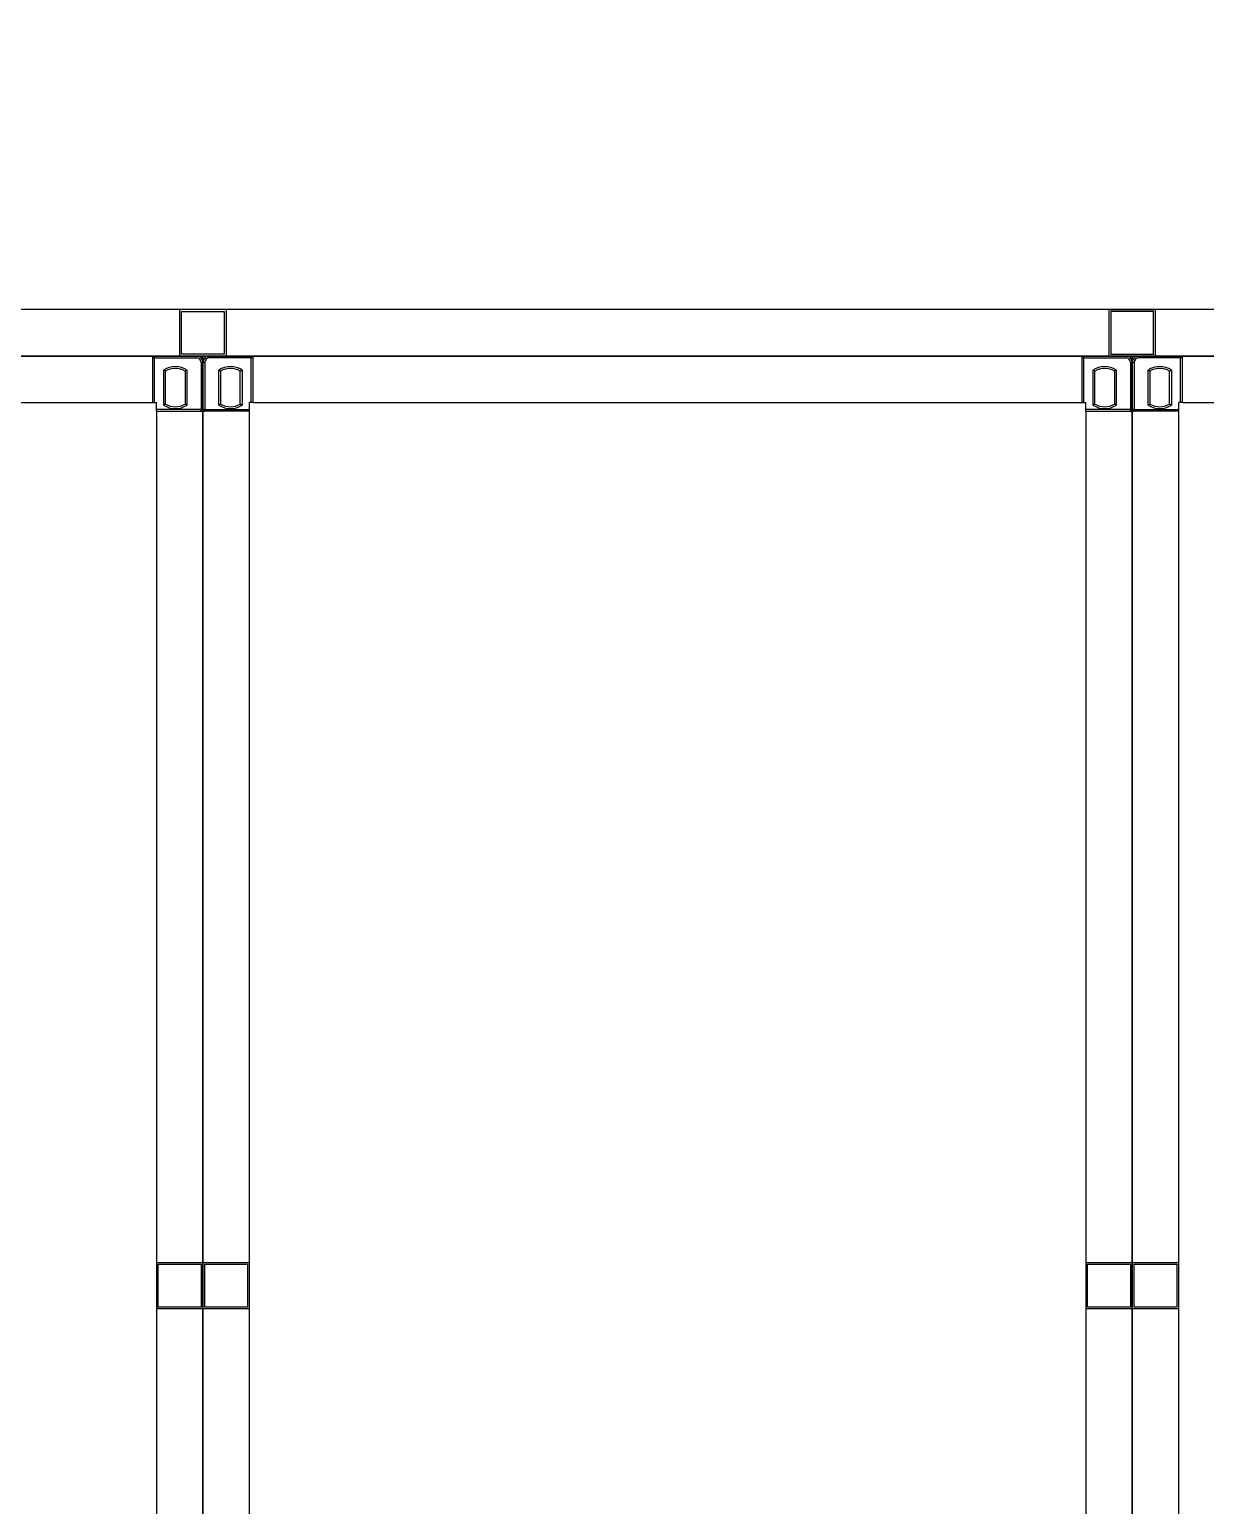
# Model space of a CAD drawing. Header units: millimetres. Extents: x 2448621 to 2484291, y -423869 to -398639.
# Drawn here: x 2481872.3 to 2481986.2, y -401516.7 to -401373.7 of the extents above; entities that cross this region are included whole.
import ezdxf

# ---------------------------------------------------------------- set-up
doc = ezdxf.new("R2010")
doc.units = ezdxf.units.MM
doc.header["$LTSCALE"] = 30

# ---------------------------------------------------------------- blocks, each defined once
blk = doc.blocks.new('KEY PLAN_NEW')
at = {"color": 253}
for p, q in [((-987.422, -1488.944), (-1280.302, -1488.944)), ((-1105.362, -1491.944), (-1105.362, -1488.944)), ((-1102.362, -1488.944), (-1105.362, -1488.944)), ((-1102.362, -1488.944), (-1102.362, -1491.944)), ((-1045.362, -1488.944), (-1045.362, -1491.944)), ((-1045.362, -1488.944), (-1042.362, -1488.944)), ((-1042.362, -1491.944), (-1042.362, -1488.944)), ((-1105.242, -1489.064), (-1102.482, -1489.064)), ((-1105.242, -1489.064), (-1102.482, -1489.064)), ((-1105.242, -1491.824), (-1105.242, -1489.064)), ((-1102.482, -1489.064), (-1102.482, -1491.824)), ((-1042.482, -1489.064), (-1045.242, -1489.064)), ((-1042.482, -1489.064), (-1045.242, -1489.064)), ((-1045.242, -1489.064), (-1045.242, -1491.824)), ((-1042.482, -1491.824), (-1042.482, -1489.064)), ((-1102.482, -1491.824), (-1105.242, -1491.824)), ((-1045.242, -1491.824), (-1042.482, -1491.824)), ((-1105.362, -1491.944), (-1102.362, -1491.944)), ((-1042.362, -1491.944), (-1045.362, -1491.944)), ((-1160.622, -1494.944), (-1107.102, -1494.944)), ((-1107.102, -1494.944), (-1106.862, -1494.944)), ((-1106.862, -1495.504), (-1106.862, -1494.944)), ((-1106.862, -1495.504), (-1106.862, -1848.384)), ((-1100.622, -1494.944), (-1100.862, -1494.944)), ((-1100.862, -1495.504), (-1100.862, -1494.944)), ((-1100.862, -1788.384), (-1100.862, -1495.504)), ((-1100.622, -1494.944), (-1047.102, -1494.944)), ((-1047.102, -1494.944), (-1046.862, -1494.944)), ((-1046.862, -1495.504), (-1046.862, -1494.944)), ((-1046.862, -1495.504), (-1046.862, -1788.384)), ((-1040.622, -1494.944), (-1040.862, -1494.944)), ((-1040.862, -1495.504), (-1040.862, -1494.944)), ((-1040.862, -1788.384), (-1040.862, -1495.504)), ((-1040.622, -1494.944), (-987.102, -1494.944)), ((-1106.862, -1550.444), (-1106.862, -1553.444)), ((-1106.862, -1550.444), (-1103.862, -1550.444)), ((-1106.742, -1553.324), (-1106.742, -1550.564)), ((-1106.742, -1550.564), (-1103.982, -1550.564)), ((-1103.982, -1550.564), (-1103.982, -1553.324)), ((-1103.982, -1550.564), (-1103.982, -1553.324)), ((-1103.862, -1553.444), (-1103.862, -1550.444)), ((-1103.862, -1550.444), (-1103.862, -1553.444)), ((-1103.862, -1550.444), (-1100.862, -1550.444)), ((-1103.742, -1553.324), (-1103.742, -1550.564)), ((-1103.742, -1550.564), (-1100.982, -1550.564)), ((-1100.982, -1550.564), (-1100.982, -1553.324)), ((-1100.982, -1550.564), (-1100.982, -1553.324)), ((-1100.862, -1553.444), (-1100.862, -1550.444)), ((-1046.862, -1550.444), (-1046.862, -1553.444)), ((-1046.862, -1550.444), (-1043.862, -1550.444)), ((-1046.742, -1553.324), (-1046.742, -1550.564)), ((-1046.742, -1550.564), (-1043.982, -1550.564)), ((-1043.982, -1550.564), (-1043.982, -1553.324)), ((-1043.982, -1550.564), (-1043.982, -1553.324)), ((-1043.862, -1553.444), (-1043.862, -1550.444)), ((-1043.862, -1550.444), (-1043.862, -1553.444)), ((-1043.862, -1550.444), (-1040.862, -1550.444)), ((-1043.742, -1553.324), (-1043.742, -1550.564)), ((-1043.742, -1550.564), (-1040.982, -1550.564)), ((-1040.982, -1550.564), (-1040.982, -1553.324)), ((-1040.982, -1550.564), (-1040.982, -1553.324)), ((-1040.862, -1553.444), (-1040.862, -1550.444)), ((-1103.862, -1553.444), (-1106.862, -1553.444)), ((-1103.982, -1553.324), (-1106.742, -1553.324)), ((-1100.862, -1553.444), (-1103.862, -1553.444)), ((-1100.982, -1553.324), (-1103.742, -1553.324)), ((-1043.862, -1553.444), (-1046.862, -1553.444)), ((-1043.982, -1553.324), (-1046.742, -1553.324)), ((-1040.862, -1553.444), (-1043.862, -1553.444)), ((-1040.982, -1553.324), (-1043.742, -1553.324))]:
    blk.add_line(p, q, dxfattribs=at)
at = {"color": 253, "linetype": 'Continuous'}
for p, q in [((-1107.102, -1494.944), (-1107.102, -1491.944)), ((-1107.102, -1492.064), (-1106.982, -1492.064)), ((-1106.982, -1491.944), (-1106.982, -1492.064)), ((-1106.982, -1494.944), (-1106.982, -1492.064)), ((-1106.982, -1492.064), (-1104.272, -1492.064)), ((-1106.397, -1492.842), (-1106.397, -1495.105)), ((-1104.887, -1495.105), (-1104.887, -1492.842)), ((-1104.272, -1492.064), (-1104.272, -1491.944)), ((-1103.982, -1492.064), (-1103.982, -1492.064)), ((-1103.982, -1492.064), (-1103.982, -1492.064)), ((-1103.982, -1492.354), (-1103.862, -1492.354)), ((-1103.982, -1492.354), (-1103.982, -1495.384)), ((-1103.742, -1492.354), (-1103.862, -1492.354)), ((-1103.742, -1492.064), (-1103.742, -1492.064)), ((-1103.742, -1492.064), (-1103.742, -1492.064)), ((-1103.742, -1492.354), (-1103.742, -1495.384)), ((-1103.452, -1492.064), (-1103.452, -1491.944)), ((-1100.742, -1492.064), (-1103.452, -1492.064)), ((-1102.837, -1495.105), (-1102.837, -1492.842)), ((-1101.327, -1492.842), (-1101.327, -1495.105)), ((-1100.742, -1491.944), (-1100.742, -1492.064)), ((-1100.622, -1492.064), (-1100.742, -1492.064)), ((-1100.742, -1494.944), (-1100.742, -1492.064)), ((-1100.622, -1494.944), (-1100.622, -1491.944)), ((-1047.102, -1494.944), (-1047.102, -1491.944)), ((-1047.102, -1492.064), (-1046.982, -1492.064)), ((-1046.982, -1491.944), (-1046.982, -1492.064)), ((-1046.982, -1494.944), (-1046.982, -1492.064)), ((-1046.982, -1492.064), (-1044.272, -1492.064)), ((-1046.397, -1492.842), (-1046.397, -1495.105)), ((-1044.887, -1495.105), (-1044.887, -1492.842)), ((-1044.272, -1492.064), (-1044.272, -1491.944)), ((-1043.982, -1492.064), (-1043.982, -1492.064)), ((-1043.982, -1492.064), (-1043.982, -1492.064)), ((-1043.982, -1492.354), (-1043.862, -1492.354)), ((-1043.982, -1492.354), (-1043.982, -1495.384)), ((-1043.742, -1492.354), (-1043.862, -1492.354)), ((-1043.742, -1492.064), (-1043.742, -1492.064)), ((-1043.742, -1492.064), (-1043.742, -1492.064)), ((-1043.742, -1492.354), (-1043.742, -1495.384)), ((-1043.452, -1492.064), (-1043.452, -1491.944)), ((-1040.742, -1492.064), (-1043.452, -1492.064)), ((-1042.837, -1495.105), (-1042.837, -1492.842)), ((-1041.327, -1492.842), (-1041.327, -1495.105)), ((-1040.742, -1491.944), (-1040.742, -1492.064)), ((-1040.622, -1492.064), (-1040.742, -1492.064)), ((-1040.742, -1494.944), (-1040.742, -1492.064)), ((-1040.622, -1494.944), (-1040.622, -1491.944)), ((-1106.277, -1495.039), (-1106.277, -1492.909)), ((-1105.007, -1492.909), (-1105.007, -1495.039)), ((-1102.717, -1492.909), (-1102.717, -1495.039)), ((-1101.447, -1495.039), (-1101.447, -1492.909)), ((-1046.277, -1495.039), (-1046.277, -1492.909)), ((-1045.007, -1492.909), (-1045.007, -1495.039)), ((-1042.717, -1492.909), (-1042.717, -1495.039)), ((-1041.447, -1495.039), (-1041.447, -1492.909)), ((-1103.982, -1495.384), (-1106.862, -1495.384)), ((-1106.862, -1495.504), (-1103.862, -1495.504)), ((-1103.982, -1495.504), (-1103.982, -1495.384)), ((-1103.982, -1495.384), (-1103.862, -1495.384)), ((-1103.742, -1495.384), (-1103.862, -1495.384)), ((-1100.862, -1495.504), (-1103.862, -1495.504)), ((-1103.742, -1495.504), (-1103.742, -1495.384)), ((-1103.742, -1495.384), (-1100.862, -1495.384)), ((-1043.982, -1495.384), (-1046.862, -1495.384)), ((-1046.862, -1495.504), (-1043.862, -1495.504)), ((-1043.982, -1495.504), (-1043.982, -1495.384)), ((-1043.982, -1495.384), (-1043.862, -1495.384)), ((-1043.742, -1495.384), (-1043.862, -1495.384)), ((-1040.862, -1495.504), (-1043.862, -1495.504)), ((-1043.742, -1495.504), (-1043.742, -1495.384)), ((-1043.742, -1495.384), (-1040.862, -1495.384))]:
    blk.add_line(p, q, dxfattribs=at)
at = {"color": 253}
for points in [[(-1283.862, -1491.944), (-1283.862, -1431.944), (-983.862, -1431.944), (-983.862, -1491.944)], [(-1163.862, -1491.944), (-1103.862, -1491.944), (-1103.862, -1851.944), (-1163.862, -1851.944)], [(-1103.862, -1491.944), (-1043.862, -1491.944), (-1043.862, -1791.944), (-1103.862, -1791.944)], [(-1043.862, -1491.944), (-983.862, -1491.944), (-983.862, -1791.944), (-1043.862, -1791.944)]]:
    blk.add_lwpolyline(points, close=True, dxfattribs=at)
at = {"color": 253, "linetype": 'Continuous'}
for centre, radius, start, end in [((-1106.982, -1492.064), 0.12, 90, 180), ((-1105.642, -1493.974), 1.36, 56.27916, 123.72084), ((-1105.642, -1493.974), 1.24, 59.1964, 120.8036), ((-1104.272, -1492.354), 0.41, 0, 90), ((-1104.272, -1492.354), 0.29, 0, 90), ((-1103.452, -1492.354), 0.41, 90, 180), ((-1103.452, -1492.354), 0.29, 90, 180), ((-1102.082, -1493.974), 1.36, 56.27916, 123.72084), ((-1102.082, -1493.974), 1.24, 59.1964, 120.8036), ((-1100.742, -1492.064), 0.12, 0, 90), ((-1046.982, -1492.064), 0.12, 90, 180), ((-1045.642, -1493.974), 1.36, 56.27916, 123.72084), ((-1045.642, -1493.974), 1.24, 59.1964, 120.8036), ((-1044.272, -1492.354), 0.41, 0, 90), ((-1044.272, -1492.354), 0.29, 0, 90), ((-1043.452, -1492.354), 0.41, 90, 180), ((-1043.452, -1492.354), 0.29, 90, 180), ((-1042.082, -1493.974), 1.36, 56.27916, 123.72084), ((-1042.082, -1493.974), 1.24, 59.1964, 120.8036), ((-1040.742, -1492.064), 0.12, 0, 90), ((-1105.642, -1493.974), 1.36, 236.27916, 303.72084), ((-1105.642, -1493.974), 1.24, 239.1964, 300.8036), ((-1103.982, -1495.384), 0.12, 270, 0), ((-1103.742, -1495.384), 0.12, 180, 270), ((-1102.082, -1493.974), 1.36, 236.27916, 303.72084), ((-1102.082, -1493.974), 1.24, 239.1964, 300.8036), ((-1045.642, -1493.974), 1.36, 236.27916, 303.72084), ((-1045.642, -1493.974), 1.24, 239.1964, 300.8036), ((-1043.982, -1495.384), 0.12, 270, 0), ((-1043.742, -1495.384), 0.12, 180, 270), ((-1042.082, -1493.974), 1.36, 236.27916, 303.72084), ((-1042.082, -1493.974), 1.24, 239.1964, 300.8036)]:
    blk.add_arc(centre, radius, start, end, dxfattribs=at)
for points, knots in [([(-1106.277, -1492.909), (-1106.277, -1492.908, 46), (-1106.278, -1492.908, 46), (-1106.279, -1492.908, 46), (-1106.28, -1492.907, 46), (-1106.28, -1492.907, 46), (-1106.281, -1492.906, 46), (-1106.281, -1492.906, 46), (-1106.282, -1492.906, 46), (-1106.282, -1492.905, 46), (-1106.284, -1492.904, 46), (-1106.285, -1492.904, 46), (-1106.289, -1492.902, 46), (-1106.291, -1492.901, 46), (-1106.294, -1492.899, 46), (-1106.295, -1492.898, 46), (-1106.296, -1492.898, 46), (-1106.297, -1492.897, 46), (-1106.298, -1492.897, 46), (-1106.299, -1492.896, 46), (-1106.301, -1492.895, 46), (-1106.304, -1492.893, 46), (-1106.309, -1492.89, 46), (-1106.312, -1492.889, 46), (-1106.316, -1492.886, 46), (-1106.318, -1492.886, 46), (-1106.32, -1492.884, 46), (-1106.32, -1492.884, 46), (-1106.322, -1492.883, 46), (-1106.323, -1492.883, 46), (-1106.327, -1492.881, 46), (-1106.33, -1492.879, 46), (-1106.336, -1492.875, 46), (-1106.339, -1492.873, 46), (-1106.346, -1492.87, 46), (-1106.35, -1492.868, 46), (-1106.354, -1492.866, 46), (-1106.355, -1492.865, 46), (-1106.357, -1492.864, 46), (-1106.358, -1492.864, 46), (-1106.36, -1492.862, 46), (-1106.362, -1492.861, 46), (-1106.367, -1492.858, 46), (-1106.371, -1492.856, 46), (-1106.378, -1492.852, 46), (-1106.382, -1492.85, 46), (-1106.387, -1492.847, 46), (-1106.389, -1492.846, 46), (-1106.392, -1492.845, 46), (-1106.394, -1492.844, 46), (-1106.395, -1492.843, 46), (-1106.396, -1492.843, 46), (-1106.396, -1492.843, 46), (-1106.397, -1492.842, 46)], [0, 0, 0, 0, 0.06206, 0.12459, 0.12459, 0.155854, 0.155854, 0.171487, 0.171487, 0.187119, 0.187119, 0.249648, 0.249648, 0.312178, 0.312178, 0.343442, 0.343442, 0.359075, 0.359075, 0.374707, 0.374707, 0.437236, 0.437236, 0.499766, 0.499766, 0.53103, 0.53103, 0.546663, 0.546663, 0.562295, 0.562295, 0.624824, 0.624824, 0.687353, 0.687353, 0.749883, 0.749883, 0.765515, 0.765515, 0.781147, 0.781147, 0.812412, 0.812412, 0.874941, 0.874941, 0.937471, 0.937471, 0.968735, 0.968735, 0.984368, 0.992184, 0.992184, 1, 1, 1, 1]), ([(-1104.887, -1492.842), (-1104.887, -1492.843, 46), (-1104.888, -1492.843, 46), (-1104.889, -1492.843, 46), (-1104.89, -1492.844, 46), (-1104.891, -1492.845, 46), (-1104.894, -1492.846, 46), (-1104.896, -1492.847, 46), (-1104.902, -1492.85, 46), (-1104.905, -1492.852, 46), (-1104.913, -1492.856, 46), (-1104.916, -1492.858, 46), (-1104.922, -1492.861, 46), (-1104.923, -1492.862, 46), (-1104.926, -1492.864, 46), (-1104.927, -1492.864, 46), (-1104.929, -1492.865, 46), (-1104.93, -1492.866, 46), (-1104.934, -1492.868, 46), (-1104.937, -1492.87, 46), (-1104.944, -1492.873, 46), (-1104.947, -1492.875, 46), (-1104.954, -1492.879, 46), (-1104.957, -1492.881, 46), (-1104.961, -1492.883, 46), (-1104.962, -1492.883, 46), (-1104.963, -1492.884, 46), (-1104.964, -1492.884, 46), (-1104.966, -1492.886, 46), (-1104.967, -1492.886, 46), (-1104.972, -1492.889, 46), (-1104.974, -1492.89, 46), (-1104.98, -1492.893, 46), (-1104.982, -1492.895, 46), (-1104.985, -1492.896, 46), (-1104.986, -1492.897, 46), (-1104.987, -1492.897, 46), (-1104.987, -1492.898, 46), (-1104.989, -1492.898, 46), (-1104.99, -1492.899, 46), (-1104.993, -1492.901, 46), (-1104.995, -1492.902, 46), (-1104.998, -1492.904, 46), (-1105, -1492.904, 46), (-1105.001, -1492.905, 46), (-1105.002, -1492.906, 46), (-1105.002, -1492.906, 46), (-1105.002, -1492.906, 46), (-1105.003, -1492.907, 46), (-1105.004, -1492.907, 46), (-1105.005, -1492.908, 46), (-1105.006, -1492.908, 46), (-1105.007, -1492.908, 46), (-1105.007, -1492.909, 46)], [0, 0, 0, 0, 0.00782, 0.00782, 0.015639, 0.031279, 0.031279, 0.062557, 0.062557, 0.125114, 0.125114, 0.187671, 0.187671, 0.21895, 0.21895, 0.234589, 0.234589, 0.250228, 0.250228, 0.312785, 0.312785, 0.375342, 0.375342, 0.437899, 0.437899, 0.453538, 0.453538, 0.469178, 0.469178, 0.500456, 0.500456, 0.563013, 0.563013, 0.62557, 0.62557, 0.641209, 0.641209, 0.656849, 0.656849, 0.688127, 0.688127, 0.750684, 0.750684, 0.813241, 0.813241, 0.828881, 0.828881, 0.84452, 0.84452, 0.875798, 0.875798, 0.938355, 1, 1, 1, 1]), ([(-1102.837, -1492.842), (-1102.836, -1492.843, 46), (-1102.836, -1492.843, 46), (-1102.835, -1492.843, 46), (-1102.834, -1492.844, 46), (-1102.832, -1492.845, 46), (-1102.829, -1492.846, 46), (-1102.827, -1492.847, 46), (-1102.822, -1492.85, 46), (-1102.818, -1492.852, 46), (-1102.811, -1492.856, 46), (-1102.807, -1492.858, 46), (-1102.802, -1492.861, 46), (-1102.8, -1492.862, 46), (-1102.798, -1492.864, 46), (-1102.797, -1492.864, 46), (-1102.795, -1492.865, 46), (-1102.794, -1492.866, 46), (-1102.79, -1492.868, 46), (-1102.786, -1492.87, 46), (-1102.779, -1492.873, 46), (-1102.776, -1492.875, 46), (-1102.77, -1492.879, 46), (-1102.767, -1492.881, 46), (-1102.763, -1492.883, 46), (-1102.762, -1492.883, 46), (-1102.76, -1492.884, 46), (-1102.76, -1492.884, 46), (-1102.758, -1492.886, 46), (-1102.756, -1492.886, 46), (-1102.752, -1492.889, 46), (-1102.749, -1492.89, 46), (-1102.744, -1492.893, 46), (-1102.741, -1492.895, 46), (-1102.739, -1492.896, 46), (-1102.738, -1492.897, 46), (-1102.737, -1492.897, 46), (-1102.736, -1492.898, 46), (-1102.735, -1492.898, 46), (-1102.734, -1492.899, 46), (-1102.731, -1492.901, 46), (-1102.729, -1492.902, 46), (-1102.725, -1492.904, 46), (-1102.724, -1492.904, 46), (-1102.722, -1492.905, 46), (-1102.722, -1492.906, 46), (-1102.721, -1492.906, 46), (-1102.721, -1492.906, 46), (-1102.72, -1492.907, 46), (-1102.72, -1492.907, 46), (-1102.719, -1492.908, 46), (-1102.718, -1492.908, 46), (-1102.717, -1492.908, 46), (-1102.717, -1492.909, 46)], [0, 0, 0, 0, 0.00782, 0.00782, 0.015639, 0.031279, 0.031279, 0.062557, 0.062557, 0.125114, 0.125114, 0.187671, 0.187671, 0.21895, 0.21895, 0.234589, 0.234589, 0.250228, 0.250228, 0.312785, 0.312785, 0.375342, 0.375342, 0.437899, 0.437899, 0.453538, 0.453538, 0.469178, 0.469178, 0.500456, 0.500456, 0.563013, 0.563013, 0.62557, 0.62557, 0.641209, 0.641209, 0.656849, 0.656849, 0.688127, 0.688127, 0.750684, 0.750684, 0.813241, 0.813241, 0.828881, 0.828881, 0.84452, 0.84452, 0.875798, 0.875798, 0.938355, 1, 1, 1, 1]), ([(-1101.447, -1492.909), (-1101.447, -1492.908, 46), (-1101.446, -1492.908, 46), (-1101.445, -1492.908, 46), (-1101.444, -1492.907, 46), (-1101.443, -1492.907, 46), (-1101.442, -1492.906, 46), (-1101.442, -1492.906, 46), (-1101.442, -1492.906, 46), (-1101.441, -1492.905, 46), (-1101.44, -1492.904, 46), (-1101.438, -1492.904, 46), (-1101.435, -1492.902, 46), (-1101.433, -1492.901, 46), (-1101.43, -1492.899, 46), (-1101.429, -1492.898, 46), (-1101.427, -1492.898, 46), (-1101.427, -1492.897, 46), (-1101.426, -1492.897, 46), (-1101.425, -1492.896, 46), (-1101.422, -1492.895, 46), (-1101.42, -1492.893, 46), (-1101.414, -1492.89, 46), (-1101.412, -1492.889, 46), (-1101.407, -1492.886, 46), (-1101.406, -1492.886, 46), (-1101.404, -1492.884, 46), (-1101.403, -1492.884, 46), (-1101.402, -1492.883, 46), (-1101.401, -1492.883, 46), (-1101.397, -1492.881, 46), (-1101.394, -1492.879, 46), (-1101.387, -1492.875, 46), (-1101.384, -1492.873, 46), (-1101.377, -1492.87, 46), (-1101.374, -1492.868, 46), (-1101.37, -1492.866, 46), (-1101.369, -1492.865, 46), (-1101.367, -1492.864, 46), (-1101.366, -1492.864, 46), (-1101.363, -1492.862, 46), (-1101.362, -1492.861, 46), (-1101.356, -1492.858, 46), (-1101.353, -1492.856, 46), (-1101.345, -1492.852, 46), (-1101.342, -1492.85, 46), (-1101.336, -1492.847, 46), (-1101.334, -1492.846, 46), (-1101.331, -1492.845, 46), (-1101.33, -1492.844, 46), (-1101.329, -1492.843, 46), (-1101.328, -1492.843, 46), (-1101.327, -1492.843, 46), (-1101.327, -1492.842, 46)], [0, 0, 0, 0, 0.06206, 0.12459, 0.12459, 0.155854, 0.155854, 0.171487, 0.171487, 0.187119, 0.187119, 0.249648, 0.249648, 0.312178, 0.312178, 0.343442, 0.343442, 0.359075, 0.359075, 0.374707, 0.374707, 0.437236, 0.437236, 0.499766, 0.499766, 0.53103, 0.53103, 0.546663, 0.546663, 0.562295, 0.562295, 0.624824, 0.624824, 0.687353, 0.687353, 0.749883, 0.749883, 0.765515, 0.765515, 0.781147, 0.781147, 0.812412, 0.812412, 0.874941, 0.874941, 0.937471, 0.937471, 0.968735, 0.968735, 0.984368, 0.992184, 0.992184, 1, 1, 1, 1]), ([(-1046.277, -1492.909), (-1046.277, -1492.908, 46), (-1046.278, -1492.908, 46), (-1046.279, -1492.908, 46), (-1046.28, -1492.907, 46), (-1046.28, -1492.907, 46), (-1046.281, -1492.906, 46), (-1046.281, -1492.906, 46), (-1046.282, -1492.906, 46), (-1046.282, -1492.905, 46), (-1046.284, -1492.904, 46), (-1046.285, -1492.904, 46), (-1046.289, -1492.902, 46), (-1046.291, -1492.901, 46), (-1046.294, -1492.899, 46), (-1046.295, -1492.898, 46), (-1046.296, -1492.898, 46), (-1046.297, -1492.897, 46), (-1046.298, -1492.897, 46), (-1046.299, -1492.896, 46), (-1046.301, -1492.895, 46), (-1046.304, -1492.893, 46), (-1046.309, -1492.89, 46), (-1046.312, -1492.889, 46), (-1046.316, -1492.886, 46), (-1046.318, -1492.886, 46), (-1046.32, -1492.884, 46), (-1046.32, -1492.884, 46), (-1046.322, -1492.883, 46), (-1046.323, -1492.883, 46), (-1046.327, -1492.881, 46), (-1046.33, -1492.879, 46), (-1046.336, -1492.875, 46), (-1046.339, -1492.873, 46), (-1046.346, -1492.87, 46), (-1046.35, -1492.868, 46), (-1046.354, -1492.866, 46), (-1046.355, -1492.865, 46), (-1046.357, -1492.864, 46), (-1046.358, -1492.864, 46), (-1046.36, -1492.862, 46), (-1046.362, -1492.861, 46), (-1046.367, -1492.858, 46), (-1046.371, -1492.856, 46), (-1046.378, -1492.852, 46), (-1046.382, -1492.85, 46), (-1046.387, -1492.847, 46), (-1046.389, -1492.846, 46), (-1046.392, -1492.845, 46), (-1046.394, -1492.844, 46), (-1046.395, -1492.843, 46), (-1046.396, -1492.843, 46), (-1046.396, -1492.843, 46), (-1046.397, -1492.842, 46)], [0, 0, 0, 0, 0.06206, 0.12459, 0.12459, 0.155854, 0.155854, 0.171487, 0.171487, 0.187119, 0.187119, 0.249648, 0.249648, 0.312178, 0.312178, 0.343442, 0.343442, 0.359075, 0.359075, 0.374707, 0.374707, 0.437236, 0.437236, 0.499766, 0.499766, 0.53103, 0.53103, 0.546663, 0.546663, 0.562295, 0.562295, 0.624824, 0.624824, 0.687353, 0.687353, 0.749883, 0.749883, 0.765515, 0.765515, 0.781147, 0.781147, 0.812412, 0.812412, 0.874941, 0.874941, 0.937471, 0.937471, 0.968735, 0.968735, 0.984368, 0.992184, 0.992184, 1, 1, 1, 1]), ([(-1044.887, -1492.842), (-1044.887, -1492.843, 46), (-1044.888, -1492.843, 46), (-1044.889, -1492.843, 46), (-1044.89, -1492.844, 46), (-1044.891, -1492.845, 46), (-1044.894, -1492.846, 46), (-1044.896, -1492.847, 46), (-1044.902, -1492.85, 46), (-1044.905, -1492.852, 46), (-1044.913, -1492.856, 46), (-1044.916, -1492.858, 46), (-1044.922, -1492.861, 46), (-1044.923, -1492.862, 46), (-1044.926, -1492.864, 46), (-1044.927, -1492.864, 46), (-1044.929, -1492.865, 46), (-1044.93, -1492.866, 46), (-1044.934, -1492.868, 46), (-1044.937, -1492.87, 46), (-1044.944, -1492.873, 46), (-1044.947, -1492.875, 46), (-1044.954, -1492.879, 46), (-1044.957, -1492.881, 46), (-1044.961, -1492.883, 46), (-1044.962, -1492.883, 46), (-1044.963, -1492.884, 46), (-1044.964, -1492.884, 46), (-1044.966, -1492.886, 46), (-1044.967, -1492.886, 46), (-1044.972, -1492.889, 46), (-1044.974, -1492.89, 46), (-1044.98, -1492.893, 46), (-1044.982, -1492.895, 46), (-1044.985, -1492.896, 46), (-1044.986, -1492.897, 46), (-1044.987, -1492.897, 46), (-1044.987, -1492.898, 46), (-1044.989, -1492.898, 46), (-1044.99, -1492.899, 46), (-1044.993, -1492.901, 46), (-1044.995, -1492.902, 46), (-1044.998, -1492.904, 46), (-1045, -1492.904, 46), (-1045.001, -1492.905, 46), (-1045.002, -1492.906, 46), (-1045.002, -1492.906, 46), (-1045.002, -1492.906, 46), (-1045.003, -1492.907, 46), (-1045.004, -1492.907, 46), (-1045.005, -1492.908, 46), (-1045.006, -1492.908, 46), (-1045.007, -1492.908, 46), (-1045.007, -1492.909, 46)], [0, 0, 0, 0, 0.00782, 0.00782, 0.015639, 0.031279, 0.031279, 0.062557, 0.062557, 0.125114, 0.125114, 0.187671, 0.187671, 0.21895, 0.21895, 0.234589, 0.234589, 0.250228, 0.250228, 0.312785, 0.312785, 0.375342, 0.375342, 0.437899, 0.437899, 0.453538, 0.453538, 0.469178, 0.469178, 0.500456, 0.500456, 0.563013, 0.563013, 0.62557, 0.62557, 0.641209, 0.641209, 0.656849, 0.656849, 0.688127, 0.688127, 0.750684, 0.750684, 0.813241, 0.813241, 0.828881, 0.828881, 0.84452, 0.84452, 0.875798, 0.875798, 0.938355, 1, 1, 1, 1]), ([(-1042.837, -1492.842), (-1042.836, -1492.843, 46), (-1042.836, -1492.843, 46), (-1042.835, -1492.843, 46), (-1042.834, -1492.844, 46), (-1042.832, -1492.845, 46), (-1042.829, -1492.846, 46), (-1042.827, -1492.847, 46), (-1042.822, -1492.85, 46), (-1042.818, -1492.852, 46), (-1042.811, -1492.856, 46), (-1042.807, -1492.858, 46), (-1042.802, -1492.861, 46), (-1042.8, -1492.862, 46), (-1042.798, -1492.864, 46), (-1042.797, -1492.864, 46), (-1042.795, -1492.865, 46), (-1042.794, -1492.866, 46), (-1042.79, -1492.868, 46), (-1042.786, -1492.87, 46), (-1042.779, -1492.873, 46), (-1042.776, -1492.875, 46), (-1042.77, -1492.879, 46), (-1042.767, -1492.881, 46), (-1042.763, -1492.883, 46), (-1042.762, -1492.883, 46), (-1042.76, -1492.884, 46), (-1042.76, -1492.884, 46), (-1042.758, -1492.886, 46), (-1042.756, -1492.886, 46), (-1042.752, -1492.889, 46), (-1042.749, -1492.89, 46), (-1042.744, -1492.893, 46), (-1042.741, -1492.895, 46), (-1042.739, -1492.896, 46), (-1042.738, -1492.897, 46), (-1042.737, -1492.897, 46), (-1042.736, -1492.898, 46), (-1042.735, -1492.898, 46), (-1042.734, -1492.899, 46), (-1042.731, -1492.901, 46), (-1042.729, -1492.902, 46), (-1042.725, -1492.904, 46), (-1042.724, -1492.904, 46), (-1042.722, -1492.905, 46), (-1042.722, -1492.906, 46), (-1042.721, -1492.906, 46), (-1042.721, -1492.906, 46), (-1042.72, -1492.907, 46), (-1042.72, -1492.907, 46), (-1042.719, -1492.908, 46), (-1042.718, -1492.908, 46), (-1042.717, -1492.908, 46), (-1042.717, -1492.909, 46)], [0, 0, 0, 0, 0.00782, 0.00782, 0.015639, 0.031279, 0.031279, 0.062557, 0.062557, 0.125114, 0.125114, 0.187671, 0.187671, 0.21895, 0.21895, 0.234589, 0.234589, 0.250228, 0.250228, 0.312785, 0.312785, 0.375342, 0.375342, 0.437899, 0.437899, 0.453538, 0.453538, 0.469178, 0.469178, 0.500456, 0.500456, 0.563013, 0.563013, 0.62557, 0.62557, 0.641209, 0.641209, 0.656849, 0.656849, 0.688127, 0.688127, 0.750684, 0.750684, 0.813241, 0.813241, 0.828881, 0.828881, 0.84452, 0.84452, 0.875798, 0.875798, 0.938355, 1, 1, 1, 1]), ([(-1041.447, -1492.909), (-1041.447, -1492.908, 46), (-1041.446, -1492.908, 46), (-1041.445, -1492.908, 46), (-1041.444, -1492.907, 46), (-1041.443, -1492.907, 46), (-1041.442, -1492.906, 46), (-1041.442, -1492.906, 46), (-1041.442, -1492.906, 46), (-1041.441, -1492.905, 46), (-1041.44, -1492.904, 46), (-1041.438, -1492.904, 46), (-1041.435, -1492.902, 46), (-1041.433, -1492.901, 46), (-1041.43, -1492.899, 46), (-1041.429, -1492.898, 46), (-1041.427, -1492.898, 46), (-1041.427, -1492.897, 46), (-1041.426, -1492.897, 46), (-1041.425, -1492.896, 46), (-1041.422, -1492.895, 46), (-1041.42, -1492.893, 46), (-1041.414, -1492.89, 46), (-1041.412, -1492.889, 46), (-1041.407, -1492.886, 46), (-1041.406, -1492.886, 46), (-1041.404, -1492.884, 46), (-1041.403, -1492.884, 46), (-1041.402, -1492.883, 46), (-1041.401, -1492.883, 46), (-1041.397, -1492.881, 46), (-1041.394, -1492.879, 46), (-1041.387, -1492.875, 46), (-1041.384, -1492.873, 46), (-1041.377, -1492.87, 46), (-1041.374, -1492.868, 46), (-1041.37, -1492.866, 46), (-1041.369, -1492.865, 46), (-1041.367, -1492.864, 46), (-1041.366, -1492.864, 46), (-1041.363, -1492.862, 46), (-1041.362, -1492.861, 46), (-1041.356, -1492.858, 46), (-1041.353, -1492.856, 46), (-1041.345, -1492.852, 46), (-1041.342, -1492.85, 46), (-1041.336, -1492.847, 46), (-1041.334, -1492.846, 46), (-1041.331, -1492.845, 46), (-1041.33, -1492.844, 46), (-1041.329, -1492.843, 46), (-1041.328, -1492.843, 46), (-1041.327, -1492.843, 46), (-1041.327, -1492.842, 46)], [0, 0, 0, 0, 0.06206, 0.12459, 0.12459, 0.155854, 0.155854, 0.171487, 0.171487, 0.187119, 0.187119, 0.249648, 0.249648, 0.312178, 0.312178, 0.343442, 0.343442, 0.359075, 0.359075, 0.374707, 0.374707, 0.437236, 0.437236, 0.499766, 0.499766, 0.53103, 0.53103, 0.546663, 0.546663, 0.562295, 0.562295, 0.624824, 0.624824, 0.687353, 0.687353, 0.749883, 0.749883, 0.765515, 0.765515, 0.781147, 0.781147, 0.812412, 0.812412, 0.874941, 0.874941, 0.937471, 0.937471, 0.968735, 0.968735, 0.984368, 0.992184, 0.992184, 1, 1, 1, 1]), ([(-1106.277, -1495.039), (-1106.277, -1495.039, 46), (-1106.278, -1495.039, 46), (-1106.279, -1495.04, 46), (-1106.28, -1495.04, 46), (-1106.28, -1495.041, 46), (-1106.281, -1495.041, 46), (-1106.281, -1495.041, 46), (-1106.282, -1495.042, 46), (-1106.282, -1495.042, 46), (-1106.284, -1495.043, 46), (-1106.285, -1495.044, 46), (-1106.289, -1495.045, 46), (-1106.291, -1495.046, 46), (-1106.294, -1495.048, 46), (-1106.295, -1495.049, 46), (-1106.296, -1495.05, 46), (-1106.297, -1495.05, 46), (-1106.298, -1495.051, 46), (-1106.299, -1495.051, 46), (-1106.301, -1495.053, 46), (-1106.304, -1495.054, 46), (-1106.309, -1495.057, 46), (-1106.312, -1495.058, 46), (-1106.316, -1495.061, 46), (-1106.318, -1495.062, 46), (-1106.32, -1495.063, 46), (-1106.32, -1495.063, 46), (-1106.322, -1495.064, 46), (-1106.323, -1495.064, 46), (-1106.327, -1495.067, 46), (-1106.33, -1495.068, 46), (-1106.336, -1495.072, 46), (-1106.339, -1495.074, 46), (-1106.346, -1495.077, 46), (-1106.35, -1495.079, 46), (-1106.354, -1495.082, 46), (-1106.355, -1495.082, 46), (-1106.357, -1495.083, 46), (-1106.358, -1495.084, 46), (-1106.36, -1495.085, 46), (-1106.362, -1495.086, 46), (-1106.367, -1495.089, 46), (-1106.371, -1495.091, 46), (-1106.378, -1495.095, 46), (-1106.382, -1495.097, 46), (-1106.387, -1495.1, 46), (-1106.389, -1495.101, 46), (-1106.392, -1495.102, 46), (-1106.394, -1495.103, 46), (-1106.395, -1495.104, 46), (-1106.396, -1495.104, 46), (-1106.396, -1495.105, 46), (-1106.397, -1495.105, 46)], [0, 0, 0, 0, 0.06206, 0.12459, 0.12459, 0.155854, 0.155854, 0.171487, 0.171487, 0.187119, 0.187119, 0.249648, 0.249648, 0.312178, 0.312178, 0.343442, 0.343442, 0.359075, 0.359075, 0.374707, 0.374707, 0.437236, 0.437236, 0.499766, 0.499766, 0.53103, 0.53103, 0.546663, 0.546663, 0.562295, 0.562295, 0.624824, 0.624824, 0.687353, 0.687353, 0.749883, 0.749883, 0.765515, 0.765515, 0.781147, 0.781147, 0.812412, 0.812412, 0.874941, 0.874941, 0.937471, 0.937471, 0.968735, 0.968735, 0.984368, 0.992184, 0.992184, 1, 1, 1, 1]), ([(-1104.887, -1495.105), (-1104.887, -1495.105, 46), (-1104.888, -1495.104, 46), (-1104.889, -1495.104, 46), (-1104.89, -1495.103, 46), (-1104.891, -1495.102, 46), (-1104.894, -1495.101, 46), (-1104.896, -1495.1, 46), (-1104.902, -1495.097, 46), (-1104.905, -1495.095, 46), (-1104.913, -1495.091, 46), (-1104.916, -1495.089, 46), (-1104.922, -1495.086, 46), (-1104.923, -1495.085, 46), (-1104.926, -1495.084, 46), (-1104.927, -1495.083, 46), (-1104.929, -1495.082, 46), (-1104.93, -1495.082, 46), (-1104.934, -1495.079, 46), (-1104.937, -1495.077, 46), (-1104.944, -1495.074, 46), (-1104.947, -1495.072, 46), (-1104.954, -1495.068, 46), (-1104.957, -1495.067, 46), (-1104.961, -1495.064, 46), (-1104.962, -1495.064, 46), (-1104.963, -1495.063, 46), (-1104.964, -1495.063, 46), (-1104.966, -1495.062, 46), (-1104.967, -1495.061, 46), (-1104.972, -1495.058, 46), (-1104.974, -1495.057, 46), (-1104.98, -1495.054, 46), (-1104.982, -1495.053, 46), (-1104.985, -1495.051, 46), (-1104.986, -1495.051, 46), (-1104.987, -1495.05, 46), (-1104.987, -1495.05, 46), (-1104.989, -1495.049, 46), (-1104.99, -1495.048, 46), (-1104.993, -1495.046, 46), (-1104.995, -1495.045, 46), (-1104.998, -1495.044, 46), (-1105, -1495.043, 46), (-1105.001, -1495.042, 46), (-1105.002, -1495.042, 46), (-1105.002, -1495.041, 46), (-1105.002, -1495.041, 46), (-1105.003, -1495.041, 46), (-1105.004, -1495.04, 46), (-1105.005, -1495.04, 46), (-1105.006, -1495.039, 46), (-1105.007, -1495.039, 46), (-1105.007, -1495.039, 46)], [0, 0, 0, 0, 0.00782, 0.00782, 0.015639, 0.031279, 0.031279, 0.062557, 0.062557, 0.125114, 0.125114, 0.187671, 0.187671, 0.21895, 0.21895, 0.234589, 0.234589, 0.250228, 0.250228, 0.312785, 0.312785, 0.375342, 0.375342, 0.437899, 0.437899, 0.453538, 0.453538, 0.469178, 0.469178, 0.500456, 0.500456, 0.563013, 0.563013, 0.62557, 0.62557, 0.641209, 0.641209, 0.656849, 0.656849, 0.688127, 0.688127, 0.750684, 0.750684, 0.813241, 0.813241, 0.828881, 0.828881, 0.84452, 0.84452, 0.875798, 0.875798, 0.938355, 1, 1, 1, 1]), ([(-1102.837, -1495.105), (-1102.836, -1495.105, 46), (-1102.836, -1495.104, 46), (-1102.835, -1495.104, 46), (-1102.834, -1495.103, 46), (-1102.832, -1495.102, 46), (-1102.829, -1495.101, 46), (-1102.827, -1495.1, 46), (-1102.822, -1495.097, 46), (-1102.818, -1495.095, 46), (-1102.811, -1495.091, 46), (-1102.807, -1495.089, 46), (-1102.802, -1495.086, 46), (-1102.8, -1495.085, 46), (-1102.798, -1495.084, 46), (-1102.797, -1495.083, 46), (-1102.795, -1495.082, 46), (-1102.794, -1495.082, 46), (-1102.79, -1495.079, 46), (-1102.786, -1495.077, 46), (-1102.779, -1495.074, 46), (-1102.776, -1495.072, 46), (-1102.77, -1495.068, 46), (-1102.767, -1495.067, 46), (-1102.763, -1495.064, 46), (-1102.762, -1495.064, 46), (-1102.76, -1495.063, 46), (-1102.76, -1495.063, 46), (-1102.758, -1495.062, 46), (-1102.756, -1495.061, 46), (-1102.752, -1495.058, 46), (-1102.749, -1495.057, 46), (-1102.744, -1495.054, 46), (-1102.741, -1495.053, 46), (-1102.739, -1495.051, 46), (-1102.738, -1495.051, 46), (-1102.737, -1495.05, 46), (-1102.736, -1495.05, 46), (-1102.735, -1495.049, 46), (-1102.734, -1495.048, 46), (-1102.731, -1495.046, 46), (-1102.729, -1495.045, 46), (-1102.725, -1495.044, 46), (-1102.724, -1495.043, 46), (-1102.722, -1495.042, 46), (-1102.722, -1495.042, 46), (-1102.721, -1495.041, 46), (-1102.721, -1495.041, 46), (-1102.72, -1495.041, 46), (-1102.72, -1495.04, 46), (-1102.719, -1495.04, 46), (-1102.718, -1495.039, 46), (-1102.717, -1495.039, 46), (-1102.717, -1495.039, 46)], [0, 0, 0, 0, 0.00782, 0.00782, 0.015639, 0.031279, 0.031279, 0.062557, 0.062557, 0.125114, 0.125114, 0.187671, 0.187671, 0.21895, 0.21895, 0.234589, 0.234589, 0.250228, 0.250228, 0.312785, 0.312785, 0.375342, 0.375342, 0.437899, 0.437899, 0.453538, 0.453538, 0.469178, 0.469178, 0.500456, 0.500456, 0.563013, 0.563013, 0.62557, 0.62557, 0.641209, 0.641209, 0.656849, 0.656849, 0.688127, 0.688127, 0.750684, 0.750684, 0.813241, 0.813241, 0.828881, 0.828881, 0.84452, 0.84452, 0.875798, 0.875798, 0.938355, 1, 1, 1, 1]), ([(-1101.447, -1495.039), (-1101.447, -1495.039, 46), (-1101.446, -1495.039, 46), (-1101.445, -1495.04, 46), (-1101.444, -1495.04, 46), (-1101.443, -1495.041, 46), (-1101.442, -1495.041, 46), (-1101.442, -1495.041, 46), (-1101.442, -1495.042, 46), (-1101.441, -1495.042, 46), (-1101.44, -1495.043, 46), (-1101.438, -1495.044, 46), (-1101.435, -1495.045, 46), (-1101.433, -1495.046, 46), (-1101.43, -1495.048, 46), (-1101.429, -1495.049, 46), (-1101.427, -1495.05, 46), (-1101.427, -1495.05, 46), (-1101.426, -1495.051, 46), (-1101.425, -1495.051, 46), (-1101.422, -1495.053, 46), (-1101.42, -1495.054, 46), (-1101.414, -1495.057, 46), (-1101.412, -1495.058, 46), (-1101.407, -1495.061, 46), (-1101.406, -1495.062, 46), (-1101.404, -1495.063, 46), (-1101.403, -1495.063, 46), (-1101.402, -1495.064, 46), (-1101.401, -1495.064, 46), (-1101.397, -1495.067, 46), (-1101.394, -1495.068, 46), (-1101.387, -1495.072, 46), (-1101.384, -1495.074, 46), (-1101.377, -1495.077, 46), (-1101.374, -1495.079, 46), (-1101.37, -1495.082, 46), (-1101.369, -1495.082, 46), (-1101.367, -1495.083, 46), (-1101.366, -1495.084, 46), (-1101.363, -1495.085, 46), (-1101.362, -1495.086, 46), (-1101.356, -1495.089, 46), (-1101.353, -1495.091, 46), (-1101.345, -1495.095, 46), (-1101.342, -1495.097, 46), (-1101.336, -1495.1, 46), (-1101.334, -1495.101, 46), (-1101.331, -1495.102, 46), (-1101.33, -1495.103, 46), (-1101.329, -1495.104, 46), (-1101.328, -1495.104, 46), (-1101.327, -1495.105, 46), (-1101.327, -1495.105, 46)], [0, 0, 0, 0, 0.06206, 0.12459, 0.12459, 0.155854, 0.155854, 0.171487, 0.171487, 0.187119, 0.187119, 0.249648, 0.249648, 0.312178, 0.312178, 0.343442, 0.343442, 0.359075, 0.359075, 0.374707, 0.374707, 0.437236, 0.437236, 0.499766, 0.499766, 0.53103, 0.53103, 0.546663, 0.546663, 0.562295, 0.562295, 0.624824, 0.624824, 0.687353, 0.687353, 0.749883, 0.749883, 0.765515, 0.765515, 0.781147, 0.781147, 0.812412, 0.812412, 0.874941, 0.874941, 0.937471, 0.937471, 0.968735, 0.968735, 0.984368, 0.992184, 0.992184, 1, 1, 1, 1]), ([(-1046.277, -1495.039), (-1046.277, -1495.039, 46), (-1046.278, -1495.039, 46), (-1046.279, -1495.04, 46), (-1046.28, -1495.04, 46), (-1046.28, -1495.041, 46), (-1046.281, -1495.041, 46), (-1046.281, -1495.041, 46), (-1046.282, -1495.042, 46), (-1046.282, -1495.042, 46), (-1046.284, -1495.043, 46), (-1046.285, -1495.044, 46), (-1046.289, -1495.045, 46), (-1046.291, -1495.046, 46), (-1046.294, -1495.048, 46), (-1046.295, -1495.049, 46), (-1046.296, -1495.05, 46), (-1046.297, -1495.05, 46), (-1046.298, -1495.051, 46), (-1046.299, -1495.051, 46), (-1046.301, -1495.053, 46), (-1046.304, -1495.054, 46), (-1046.309, -1495.057, 46), (-1046.312, -1495.058, 46), (-1046.316, -1495.061, 46), (-1046.318, -1495.062, 46), (-1046.32, -1495.063, 46), (-1046.32, -1495.063, 46), (-1046.322, -1495.064, 46), (-1046.323, -1495.064, 46), (-1046.327, -1495.067, 46), (-1046.33, -1495.068, 46), (-1046.336, -1495.072, 46), (-1046.339, -1495.074, 46), (-1046.346, -1495.077, 46), (-1046.35, -1495.079, 46), (-1046.354, -1495.082, 46), (-1046.355, -1495.082, 46), (-1046.357, -1495.083, 46), (-1046.358, -1495.084, 46), (-1046.36, -1495.085, 46), (-1046.362, -1495.086, 46), (-1046.367, -1495.089, 46), (-1046.371, -1495.091, 46), (-1046.378, -1495.095, 46), (-1046.382, -1495.097, 46), (-1046.387, -1495.1, 46), (-1046.389, -1495.101, 46), (-1046.392, -1495.102, 46), (-1046.394, -1495.103, 46), (-1046.395, -1495.104, 46), (-1046.396, -1495.104, 46), (-1046.396, -1495.105, 46), (-1046.397, -1495.105, 46)], [0, 0, 0, 0, 0.06206, 0.12459, 0.12459, 0.155854, 0.155854, 0.171487, 0.171487, 0.187119, 0.187119, 0.249648, 0.249648, 0.312178, 0.312178, 0.343442, 0.343442, 0.359075, 0.359075, 0.374707, 0.374707, 0.437236, 0.437236, 0.499766, 0.499766, 0.53103, 0.53103, 0.546663, 0.546663, 0.562295, 0.562295, 0.624824, 0.624824, 0.687353, 0.687353, 0.749883, 0.749883, 0.765515, 0.765515, 0.781147, 0.781147, 0.812412, 0.812412, 0.874941, 0.874941, 0.937471, 0.937471, 0.968735, 0.968735, 0.984368, 0.992184, 0.992184, 1, 1, 1, 1]), ([(-1044.887, -1495.105), (-1044.887, -1495.105, 46), (-1044.888, -1495.104, 46), (-1044.889, -1495.104, 46), (-1044.89, -1495.103, 46), (-1044.891, -1495.102, 46), (-1044.894, -1495.101, 46), (-1044.896, -1495.1, 46), (-1044.902, -1495.097, 46), (-1044.905, -1495.095, 46), (-1044.913, -1495.091, 46), (-1044.916, -1495.089, 46), (-1044.922, -1495.086, 46), (-1044.923, -1495.085, 46), (-1044.926, -1495.084, 46), (-1044.927, -1495.083, 46), (-1044.929, -1495.082, 46), (-1044.93, -1495.082, 46), (-1044.934, -1495.079, 46), (-1044.937, -1495.077, 46), (-1044.944, -1495.074, 46), (-1044.947, -1495.072, 46), (-1044.954, -1495.068, 46), (-1044.957, -1495.067, 46), (-1044.961, -1495.064, 46), (-1044.962, -1495.064, 46), (-1044.963, -1495.063, 46), (-1044.964, -1495.063, 46), (-1044.966, -1495.062, 46), (-1044.967, -1495.061, 46), (-1044.972, -1495.058, 46), (-1044.974, -1495.057, 46), (-1044.98, -1495.054, 46), (-1044.982, -1495.053, 46), (-1044.985, -1495.051, 46), (-1044.986, -1495.051, 46), (-1044.987, -1495.05, 46), (-1044.987, -1495.05, 46), (-1044.989, -1495.049, 46), (-1044.99, -1495.048, 46), (-1044.993, -1495.046, 46), (-1044.995, -1495.045, 46), (-1044.998, -1495.044, 46), (-1045, -1495.043, 46), (-1045.001, -1495.042, 46), (-1045.002, -1495.042, 46), (-1045.002, -1495.041, 46), (-1045.002, -1495.041, 46), (-1045.003, -1495.041, 46), (-1045.004, -1495.04, 46), (-1045.005, -1495.04, 46), (-1045.006, -1495.039, 46), (-1045.007, -1495.039, 46), (-1045.007, -1495.039, 46)], [0, 0, 0, 0, 0.00782, 0.00782, 0.015639, 0.031279, 0.031279, 0.062557, 0.062557, 0.125114, 0.125114, 0.187671, 0.187671, 0.21895, 0.21895, 0.234589, 0.234589, 0.250228, 0.250228, 0.312785, 0.312785, 0.375342, 0.375342, 0.437899, 0.437899, 0.453538, 0.453538, 0.469178, 0.469178, 0.500456, 0.500456, 0.563013, 0.563013, 0.62557, 0.62557, 0.641209, 0.641209, 0.656849, 0.656849, 0.688127, 0.688127, 0.750684, 0.750684, 0.813241, 0.813241, 0.828881, 0.828881, 0.84452, 0.84452, 0.875798, 0.875798, 0.938355, 1, 1, 1, 1]), ([(-1042.837, -1495.105), (-1042.836, -1495.105, 46), (-1042.836, -1495.104, 46), (-1042.835, -1495.104, 46), (-1042.834, -1495.103, 46), (-1042.832, -1495.102, 46), (-1042.829, -1495.101, 46), (-1042.827, -1495.1, 46), (-1042.822, -1495.097, 46), (-1042.818, -1495.095, 46), (-1042.811, -1495.091, 46), (-1042.807, -1495.089, 46), (-1042.802, -1495.086, 46), (-1042.8, -1495.085, 46), (-1042.798, -1495.084, 46), (-1042.797, -1495.083, 46), (-1042.795, -1495.082, 46), (-1042.794, -1495.082, 46), (-1042.79, -1495.079, 46), (-1042.786, -1495.077, 46), (-1042.779, -1495.074, 46), (-1042.776, -1495.072, 46), (-1042.77, -1495.068, 46), (-1042.767, -1495.067, 46), (-1042.763, -1495.064, 46), (-1042.762, -1495.064, 46), (-1042.76, -1495.063, 46), (-1042.76, -1495.063, 46), (-1042.758, -1495.062, 46), (-1042.756, -1495.061, 46), (-1042.752, -1495.058, 46), (-1042.749, -1495.057, 46), (-1042.744, -1495.054, 46), (-1042.741, -1495.053, 46), (-1042.739, -1495.051, 46), (-1042.738, -1495.051, 46), (-1042.737, -1495.05, 46), (-1042.736, -1495.05, 46), (-1042.735, -1495.049, 46), (-1042.734, -1495.048, 46), (-1042.731, -1495.046, 46), (-1042.729, -1495.045, 46), (-1042.725, -1495.044, 46), (-1042.724, -1495.043, 46), (-1042.722, -1495.042, 46), (-1042.722, -1495.042, 46), (-1042.721, -1495.041, 46), (-1042.721, -1495.041, 46), (-1042.72, -1495.041, 46), (-1042.72, -1495.04, 46), (-1042.719, -1495.04, 46), (-1042.718, -1495.039, 46), (-1042.717, -1495.039, 46), (-1042.717, -1495.039, 46)], [0, 0, 0, 0, 0.00782, 0.00782, 0.015639, 0.031279, 0.031279, 0.062557, 0.062557, 0.125114, 0.125114, 0.187671, 0.187671, 0.21895, 0.21895, 0.234589, 0.234589, 0.250228, 0.250228, 0.312785, 0.312785, 0.375342, 0.375342, 0.437899, 0.437899, 0.453538, 0.453538, 0.469178, 0.469178, 0.500456, 0.500456, 0.563013, 0.563013, 0.62557, 0.62557, 0.641209, 0.641209, 0.656849, 0.656849, 0.688127, 0.688127, 0.750684, 0.750684, 0.813241, 0.813241, 0.828881, 0.828881, 0.84452, 0.84452, 0.875798, 0.875798, 0.938355, 1, 1, 1, 1]), ([(-1041.447, -1495.039), (-1041.447, -1495.039, 46), (-1041.446, -1495.039, 46), (-1041.445, -1495.04, 46), (-1041.444, -1495.04, 46), (-1041.443, -1495.041, 46), (-1041.442, -1495.041, 46), (-1041.442, -1495.041, 46), (-1041.442, -1495.042, 46), (-1041.441, -1495.042, 46), (-1041.44, -1495.043, 46), (-1041.438, -1495.044, 46), (-1041.435, -1495.045, 46), (-1041.433, -1495.046, 46), (-1041.43, -1495.048, 46), (-1041.429, -1495.049, 46), (-1041.427, -1495.05, 46), (-1041.427, -1495.05, 46), (-1041.426, -1495.051, 46), (-1041.425, -1495.051, 46), (-1041.422, -1495.053, 46), (-1041.42, -1495.054, 46), (-1041.414, -1495.057, 46), (-1041.412, -1495.058, 46), (-1041.407, -1495.061, 46), (-1041.406, -1495.062, 46), (-1041.404, -1495.063, 46), (-1041.403, -1495.063, 46), (-1041.402, -1495.064, 46), (-1041.401, -1495.064, 46), (-1041.397, -1495.067, 46), (-1041.394, -1495.068, 46), (-1041.387, -1495.072, 46), (-1041.384, -1495.074, 46), (-1041.377, -1495.077, 46), (-1041.374, -1495.079, 46), (-1041.37, -1495.082, 46), (-1041.369, -1495.082, 46), (-1041.367, -1495.083, 46), (-1041.366, -1495.084, 46), (-1041.363, -1495.085, 46), (-1041.362, -1495.086, 46), (-1041.356, -1495.089, 46), (-1041.353, -1495.091, 46), (-1041.345, -1495.095, 46), (-1041.342, -1495.097, 46), (-1041.336, -1495.1, 46), (-1041.334, -1495.101, 46), (-1041.331, -1495.102, 46), (-1041.33, -1495.103, 46), (-1041.329, -1495.104, 46), (-1041.328, -1495.104, 46), (-1041.327, -1495.105, 46), (-1041.327, -1495.105, 46)], [0, 0, 0, 0, 0.06206, 0.12459, 0.12459, 0.155854, 0.155854, 0.171487, 0.171487, 0.187119, 0.187119, 0.249648, 0.249648, 0.312178, 0.312178, 0.343442, 0.343442, 0.359075, 0.359075, 0.374707, 0.374707, 0.437236, 0.437236, 0.499766, 0.499766, 0.53103, 0.53103, 0.546663, 0.546663, 0.562295, 0.562295, 0.624824, 0.624824, 0.687353, 0.687353, 0.749883, 0.749883, 0.765515, 0.765515, 0.781147, 0.781147, 0.812412, 0.812412, 0.874941, 0.874941, 0.937471, 0.937471, 0.968735, 0.968735, 0.984368, 0.992184, 0.992184, 1, 1, 1, 1])]:
    blk.add_open_spline(points, degree=3, knots=knots, dxfattribs=at)

msp = doc.modelspace()

# ---------------------------------------------------------------- block references
at = {"xscale": 1.5, "yscale": 1.5, "zscale": 1.5}
msp.add_blockref('KEY PLAN_NEW', (2483544.88, -399167.45), dxfattribs=at)

doc.saveas('drawing.dxf')
